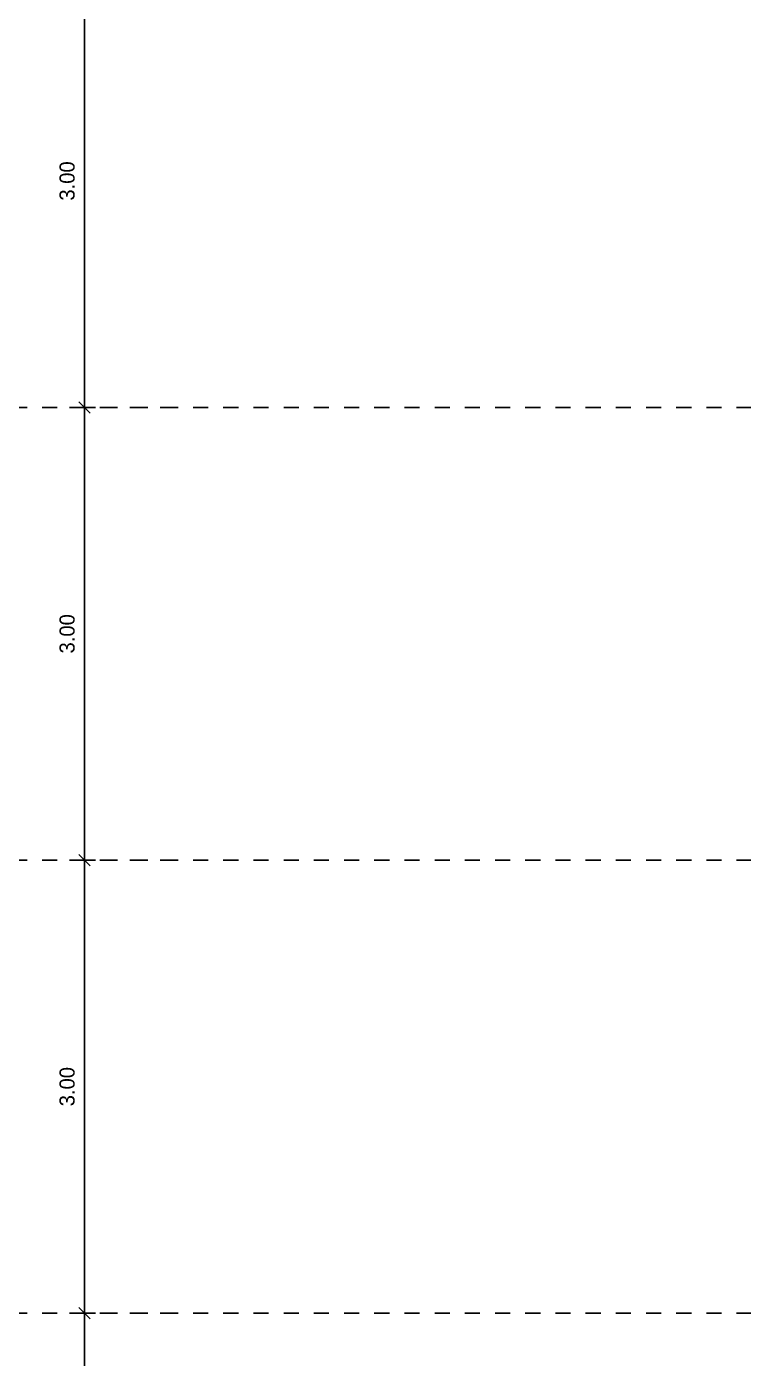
# Model space of a CAD drawing. Extents: x 185 to 567, y -69 to 170.
# Drawn here: x 459.27 to 464.02, y -33.64 to -24.81 of the extents above; entities that cross this region are included whole.
import ezdxf

# ---------------------------------------------------------------- set-up
doc = ezdxf.new("R2010")
doc.units = 0
doc.header["$LTSCALE"] = 0.25
doc.header["$MEASUREMENT"] = 0
doc.header["$PDMODE"] = 35
doc.header["$PDSIZE"] = -1
doc.linetypes.add('LEVELS 2$0$DASHED2', pattern=[0.375, 0.25, -0.125])
doc.linetypes.add('LEVELS 2$0$DOT2', pattern=[0.125, 0, -0.125])
doc.layers.get('0').update_dxf_attribs({"linetype": 'CONTINUOUS'})
doc.layers.get('Defpoints').update_dxf_attribs({"linetype": 'CONTINUOUS'})
for name, color, linetype in [('A-WLSEC', 7, 'CONTINUOUS'), ('LEVELS 2$0$A-EDM-AX', 2, 'CONTINUOUS'), ('LEVELS 2$0$A-HATCH', 112, 'CONTINUOUS')]:
    doc.layers.add(name, color=color, linetype=linetype)
doc.styles.add('LEVELS 2$0$XARAB', font='xarab.shx')
doc.dimstyles.new('LEVELS 2$0$DIM50', dxfattribs={"dimtxt": 0.1, "dimasz": 0.06, "dimexe": 0.1, "dimexo": 0, "dimgap": 0.05, "dimtad": 1, "dimzin": 3, "dimdsep": 46, "dimtxsty": 'LEVELS 2$0$XARAB', "dimblk": 'LEVELS 2$0$DTICK', "dimcen": 0.09, "dimclrd": 256, "dimclre": 1, "dimclrt": 3, "dimadec": 0, "dimazin": 3, "dimtfac": 1, "dimtix": 1, "dimtmove": 2, "dimatfit": 0, "dimldrblk": 'LEVELS 2$0$DTICK', "dimfxl": 0.15, "dimtolj": 1, "dimtzin": 3, "dimlwd": -3, "dimlwe": -3, "dimarcsym": 0})

# ---------------------------------------------------------------- blocks, each defined once
blk = doc.blocks.new('LEVELS 2$0$DTICK')
for p, q in [((-1.21, 0), (1.21, 0)), ((0, 1.21), (0, -1.21))]:
    blk.add_line(p, q)
at = {"color": 3}
blk.add_line((-0.63, -0.63), (0.63, 0.63), dxfattribs=at)
blk = doc.blocks.new('*D1493')
at = {"layer": 'Defpoints', "color": 0, "transparency": 16777216}
for p in [(191.2704, 28.672), (191.8704, 28.672), (191.8704, 25.672)]:
    blk.add_point(p, dxfattribs=at)
at = {"layer": 'LEVELS 2$0$A-EDM-AX', "color": 1, "linetype": 'LEVELS 2$0$DASHED2', "lineweight": -3, "transparency": 16777216}
for p, q in [((191.8704, 28.672), (191.1704, 28.672)), ((191.8704, 25.672), (191.1704, 25.672))]:
    blk.add_line(p, q, dxfattribs=at)
at = {"layer": 'LEVELS 2$0$A-EDM-AX', "lineweight": -3, "transparency": 16777216}
blk.add_line((191.2704, 25.732), (191.2704, 28.612), dxfattribs=at)
at = {"layer": 'LEVELS 2$0$A-EDM-AX', "lineweight": -3, "transparency": 16777216, "xscale": 0.06, "yscale": 0.06, "zscale": 0.06}
for p, rotation in [((191.2704, 28.672), 90), ((191.2704, 25.672), 270)]:
    blk.add_blockref('LEVELS 2$0$DTICK', p, dxfattribs=dict(at, rotation=rotation))
at = {"layer": 'LEVELS 2$0$A-EDM-AX', "color": 3, "transparency": 16777216, "insert": (191.155, 27.172), "char_height": 0.1, "attachment_point": 5, "rotation": 90, "style": 'LEVELS 2$0$XARAB'}
blk.add_mtext('\\A1;3.00', dxfattribs=at)
blk = doc.blocks.new('*D1494')
at = {"layer": 'Defpoints', "color": 0, "transparency": 16777216}
for p in [(191.2704, 31.672), (191.8704, 31.672), (191.8704, 28.672)]:
    blk.add_point(p, dxfattribs=at)
at = {"layer": 'LEVELS 2$0$A-EDM-AX', "color": 1, "linetype": 'LEVELS 2$0$DASHED2', "lineweight": -3, "transparency": 16777216}
for p, q in [((191.8704, 31.672), (191.1704, 31.672)), ((191.8704, 28.672), (191.1704, 28.672))]:
    blk.add_line(p, q, dxfattribs=at)
at = {"layer": 'LEVELS 2$0$A-EDM-AX', "lineweight": -3, "transparency": 16777216}
blk.add_line((191.2704, 28.732), (191.2704, 31.612), dxfattribs=at)
at = {"layer": 'LEVELS 2$0$A-EDM-AX', "lineweight": -3, "transparency": 16777216, "xscale": 0.06, "yscale": 0.06, "zscale": 0.06}
for p, rotation in [((191.2704, 31.672), 90), ((191.2704, 28.672), 270)]:
    blk.add_blockref('LEVELS 2$0$DTICK', p, dxfattribs=dict(at, rotation=rotation))
at = {"layer": 'LEVELS 2$0$A-EDM-AX', "color": 3, "transparency": 16777216, "insert": (191.155, 30.172), "char_height": 0.1, "attachment_point": 5, "rotation": 90, "style": 'LEVELS 2$0$XARAB'}
blk.add_mtext('\\A1;3.00', dxfattribs=at)
blk = doc.blocks.new('*D1495')
at = {"layer": 'Defpoints', "color": 0, "transparency": 16777216}
for p in [(191.2704, 34.672), (191.8704, 34.672), (191.8704, 31.672)]:
    blk.add_point(p, dxfattribs=at)
at = {"layer": 'LEVELS 2$0$A-EDM-AX', "color": 1, "linetype": 'LEVELS 2$0$DASHED2', "lineweight": -3, "transparency": 16777216}
for p, q in [((191.8704, 34.672), (191.1704, 34.672)), ((191.8704, 31.672), (191.1704, 31.672))]:
    blk.add_line(p, q, dxfattribs=at)
at = {"layer": 'LEVELS 2$0$A-EDM-AX', "lineweight": -3, "transparency": 16777216}
blk.add_line((191.2704, 31.732), (191.2704, 34.612), dxfattribs=at)
at = {"layer": 'LEVELS 2$0$A-EDM-AX', "lineweight": -3, "transparency": 16777216, "xscale": 0.06, "yscale": 0.06, "zscale": 0.06}
for p, rotation in [((191.2704, 34.672), 90), ((191.2704, 31.672), 270)]:
    blk.add_blockref('LEVELS 2$0$DTICK', p, dxfattribs=dict(at, rotation=rotation))
at = {"layer": 'LEVELS 2$0$A-EDM-AX', "color": 3, "transparency": 16777216, "insert": (191.155, 33.172), "char_height": 0.1, "attachment_point": 5, "rotation": 90, "style": 'LEVELS 2$0$XARAB'}
blk.add_mtext('\\A1;3.00', dxfattribs=at)
blk = doc.blocks.new('*D1496')
at = {"layer": 'Defpoints', "color": 0, "transparency": 16777216}
for p in [(191.2704, 37.672), (191.8704, 37.672, 0), (191.8704, 34.672)]:
    blk.add_point(p, dxfattribs=at)
at = {"layer": 'LEVELS 2$0$A-EDM-AX', "color": 1, "linetype": 'LEVELS 2$0$DASHED2', "lineweight": -3, "transparency": 16777216}
for p, q in [((191.8704, 37.672), (191.1704, 37.672)), ((191.8704, 34.672), (191.1704, 34.672))]:
    blk.add_line(p, q, dxfattribs=at)
at = {"layer": 'LEVELS 2$0$A-EDM-AX', "lineweight": -3, "transparency": 16777216}
blk.add_line((191.2704, 34.732), (191.2704, 37.612), dxfattribs=at)
at = {"layer": 'LEVELS 2$0$A-EDM-AX', "lineweight": -3, "transparency": 16777216, "xscale": 0.06, "yscale": 0.06, "zscale": 0.06}
for p, rotation in [((191.2704, 37.672), 90), ((191.2704, 34.672), 270)]:
    blk.add_blockref('LEVELS 2$0$DTICK', p, dxfattribs=dict(at, rotation=rotation))
at = {"layer": 'LEVELS 2$0$A-EDM-AX', "color": 3, "transparency": 16777216, "insert": (191.155, 36.172), "char_height": 0.1, "attachment_point": 5, "rotation": 90, "style": 'LEVELS 2$0$XARAB'}
blk.add_mtext('\\A1;3.00', dxfattribs=at)
blk = doc.blocks.new('LEVELS 2')
at = {"layer": 'LEVELS 2$0$A-HATCH', "linetype": 'LEVELS 2$0$DOT2', "ltscale": 2}
for p, q in [((189.3891, 34.672, 0), (204.6446, 34.672, 0)), ((189.3891, 31.672, 0), (204.6446, 31.672, 0)), ((189.3891, 28.672, 0), (204.6446, 28.672, 0))]:
    blk.add_line(p, q, dxfattribs=at)
at = {"layer": 'LEVELS 2$0$A-EDM-AX'}
for base, p1, p2, picture, middle in [((191.2704, 37.672), (191.8704, 34.672), (191.8704, 37.672, 0), '*D1496', (191.155, 36.172)), ((191.2704, 34.672), (191.8704, 31.672), (191.8704, 34.672), '*D1495', (191.155, 33.172)), ((191.2704, 31.672), (191.8704, 28.672), (191.8704, 31.672), '*D1494', (191.155, 30.172)), ((191.2704, 28.672), (191.8704, 25.672), (191.8704, 28.672), '*D1493', (191.155, 27.172))]:
    dim = blk.add_linear_dim(base=base, p1=p1, p2=p2, angle=90, dimstyle='LEVELS 2$0$DIM50', dxfattribs=at)
    dim.commit()
    dim.dimension.update_dxf_attribs({"geometry": picture, "text_midpoint": middle})

msp = doc.modelspace()

# ---------------------------------------------------------------- block references
at = {"layer": 'A-WLSEC'}
msp.add_blockref('LEVELS 2', (268.3836, -62.0076, 0), dxfattribs=at)

doc.saveas('drawing.dxf')
